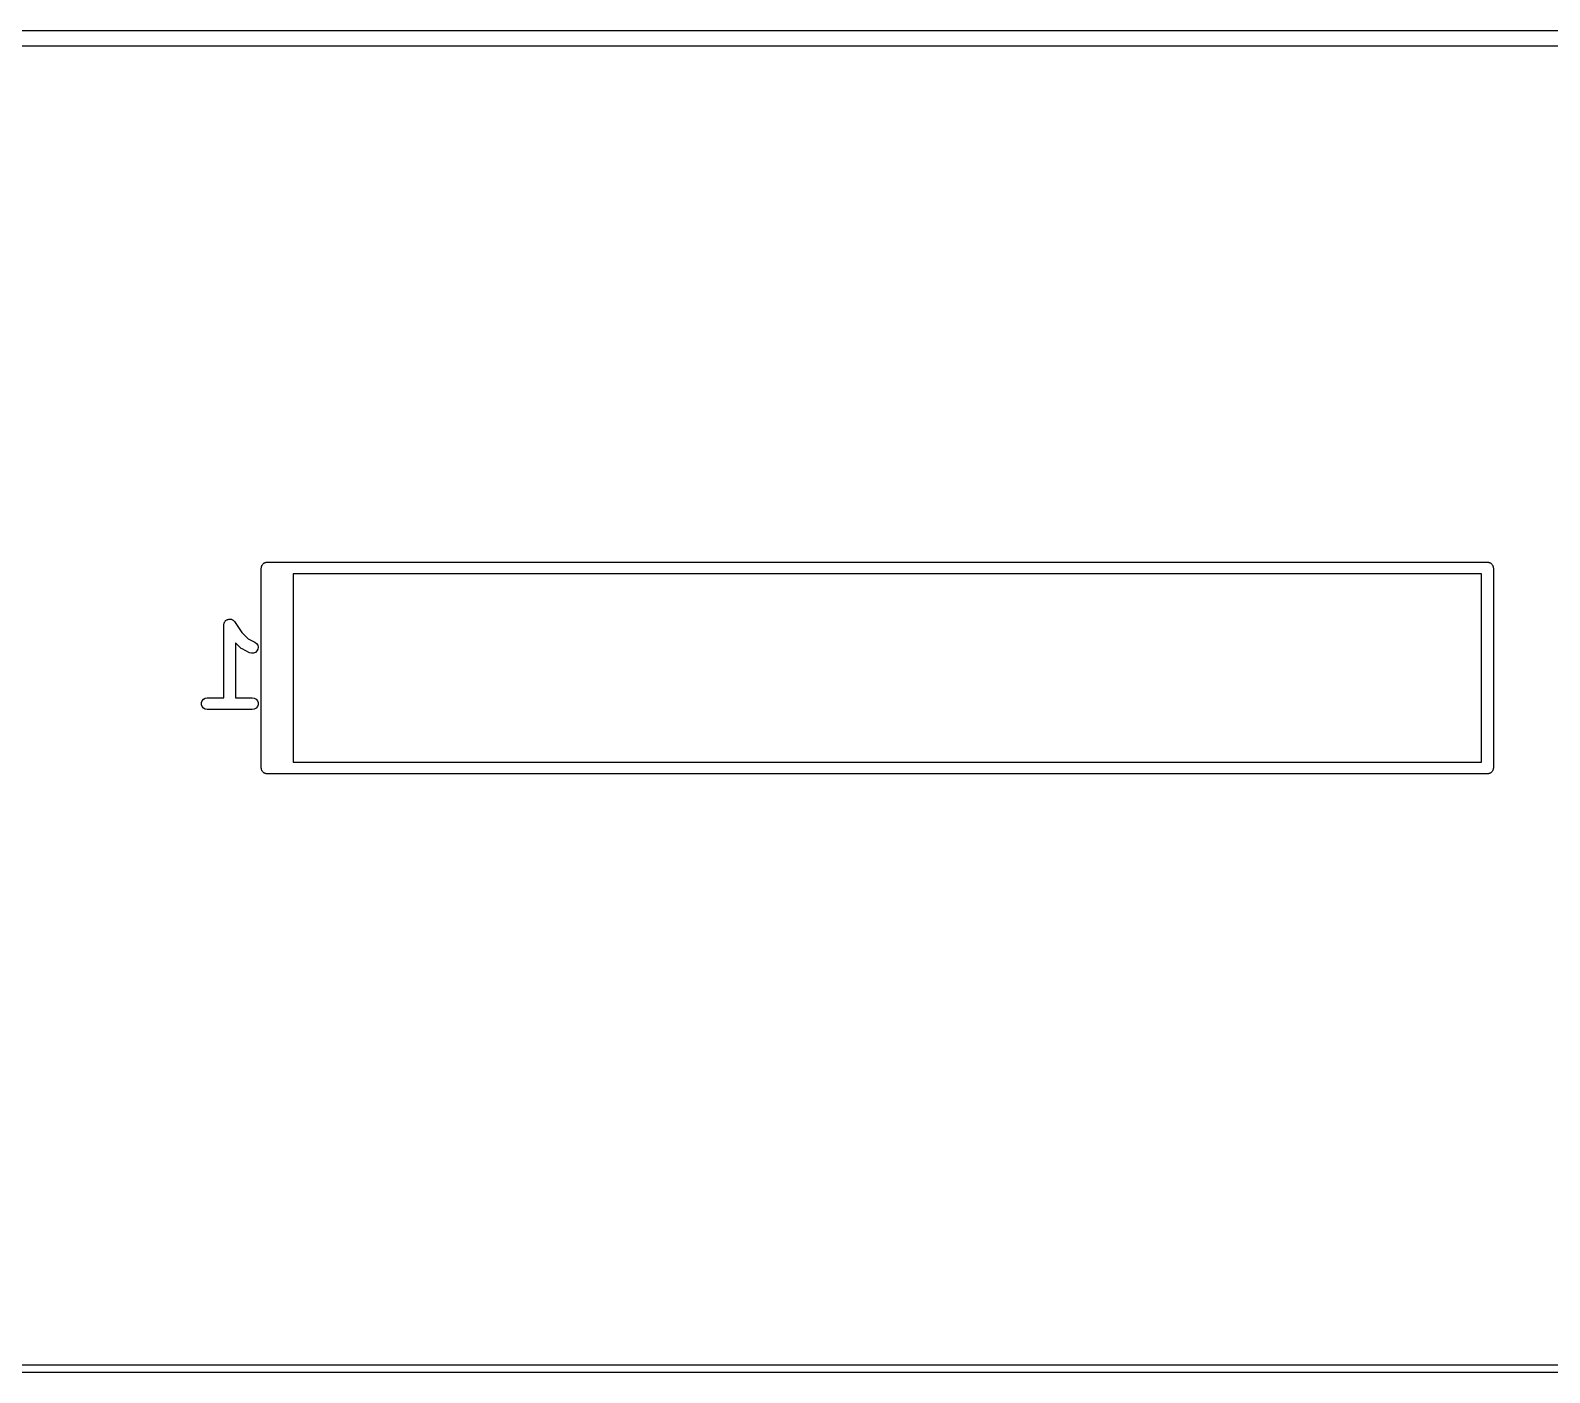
# Model space of a CAD drawing. Extents: x 100 to 214, y -112 to -50.
# Drawn here: x 162.67 to 181.96, y -66.95 to -49.9 of the extents above; entities that cross this region are included whole.
import ezdxf

# ---------------------------------------------------------------- set-up
doc = ezdxf.new("R2010")
doc.units = 0
doc.header["$MEASUREMENT"] = 0
doc.layers.add('BLACK', color=7, linetype='CONTINUOUS')

msp = doc.modelspace()

# ---------------------------------------------------------------- linework, layer by layer
at = {"layer": 'Black'}
for p, q in [((106, -49.9), (208, -49.9)), ((207.991, -50.1), (106.004, -50.1)), ((165.602, -56.717), (165.604, -56.7108)), ((165.604, -56.7108), (165.606, -56.7043)), ((165.606, -56.7043), (165.609, -56.6987)), ((165.609, -56.6987), (165.611, -56.6925)), ((165.611, -56.6925), (165.615, -56.6875)), ((165.615, -56.6875), (165.619, -56.6818)), ((165.619, -56.6818), (165.624, -56.6776)), ((165.624, -56.6776), (165.628, -56.6725)), ((165.628, -56.6725), (165.633, -56.6693)), ((165.633, -56.6693), (165.638, -56.665)), ((165.638, -56.665), (165.645, -56.6628)), ((165.645, -56.6628), (165.65, -56.6595)), ((165.65, -56.6595), (165.657, -56.6584)), ((165.657, -56.6584), (165.663, -56.6561)), ((165.663, -56.6561), (165.67, -56.6561)), ((165.67, -56.6561), (165.676, -56.655)), ((165.676, -56.655), (181.17, -56.655)), ((181.17, -56.655), (181.176, -56.6561)), ((181.176, -56.6561), (181.183, -56.6561)), ((181.183, -56.6561), (181.189, -56.6584)), ((181.189, -56.6584), (181.196, -56.6595)), ((181.196, -56.6595), (181.201, -56.6628)), ((181.201, -56.6628), (181.207, -56.665)), ((181.207, -56.665), (181.213, -56.6693)), ((181.213, -56.6693), (181.218, -56.6725)), ((181.218, -56.6725), (181.222, -56.6776)), ((181.222, -56.6776), (181.227, -56.6818)), ((181.227, -56.6818), (181.231, -56.6875)), ((181.231, -56.6875), (181.235, -56.6925)), ((181.235, -56.6925), (181.237, -56.6987)), ((181.237, -56.6987), (181.24, -56.7043)), ((181.24, -56.7043), (181.242, -56.7108)), ((181.242, -56.7108), (181.244, -56.717)), ((165.601, -56.73), (165.602, -56.7235)), ((165.601, -59.27), (165.601, -56.73)), ((165.602, -56.7235), (165.602, -56.717)), ((166.005, -56.805), (166.005, -59.195)), ((181.095, -56.805), (166.005, -56.805)), ((181.095, -59.195), (181.095, -56.805)), ((181.244, -56.717), (181.244, -56.7235)), ((181.244, -56.7235), (181.245, -56.73)), ((181.245, -56.73), (181.245, -59.27)), ((165.125, -57.4441), (165.128, -57.4355)), ((165.126, -57.4483), (165.125, -57.4441)), ((165.125, -57.4524), (165.126, -57.4483)), ((165.125, -58.3774), (165.125, -57.4524)), ((165.128, -57.4355), (165.13, -57.4267)), ((165.13, -57.4267), (165.132, -57.4231)), ((165.132, -57.4231), (165.133, -57.4191)), ((165.133, -57.4191), (165.138, -57.4119)), ((165.138, -57.4119), (165.143, -57.4042)), ((165.143, -57.4042), (165.146, -57.4015)), ((165.146, -57.4015), (165.148, -57.3981)), ((165.148, -57.3981), (165.156, -57.3932)), ((165.156, -57.3932), (165.162, -57.3874)), ((165.162, -57.3874), (165.166, -57.386)), ((165.166, -57.386), (165.17, -57.3837)), ((165.17, -57.3837), (165.179, -57.3816)), ((165.179, -57.3816), (165.187, -57.3785)), ((165.187, -57.3785), (165.191, -57.3785)), ((165.191, -57.3785), (165.195, -57.3775)), ((165.195, -57.3775), (165.204, -57.3785)), ((165.204, -57.3785), (165.213, -57.3785)), ((165.213, -57.3785), (165.217, -57.3799)), ((165.217, -57.3799), (165.221, -57.3804)), ((165.221, -57.3804), (165.229, -57.3844)), ((165.229, -57.3844), (165.237, -57.3874)), ((165.237, -57.3874), (165.241, -57.3901)), ((165.241, -57.3901), (165.244, -57.3919)), ((165.244, -57.3919), (165.251, -57.3984)), ((165.251, -57.3984), (165.257, -57.4042)), ((165.257, -57.4042), (165.26, -57.4078)), ((165.26, -57.4078), (165.262, -57.4108)), ((165.262, -57.4108), (165.354, -57.5475)), ((165.354, -57.5475), (165.435, -57.6288)), ((165.435, -57.6288), (165.519, -57.671)), ((165.519, -57.671), (165.54, -57.6865)), ((165.337, -57.7435), (165.275, -57.6811)), ((165.275, -57.6811), (165.275, -58.3774)), ((165.347, -57.7504), (165.337, -57.7435)), ((165.357, -57.7576), (165.347, -57.7504)), ((165.452, -57.8052), (165.357, -57.7576)), ((165.477, -57.8126), (165.452, -57.8052)), ((165.503, -57.811), (165.477, -57.8126)), ((165.527, -57.8007), (165.503, -57.811)), ((165.546, -57.7828), (165.527, -57.8007)), ((165.54, -57.6865), (165.555, -57.7083)), ((165.558, -57.7595), (165.546, -57.7828)), ((165.555, -57.7083), (165.561, -57.7336)), ((165.561, -57.7336), (165.558, -57.7595)), ((164.84, -58.4394), (164.849, -58.4149)), ((164.84, -58.4654), (164.84, -58.4394)), ((164.849, -58.4149), (164.866, -58.3949)), ((164.866, -58.3949), (164.889, -58.3819)), ((164.889, -58.3819), (164.914, -58.3774)), ((164.914, -58.3774), (165.125, -58.3774)), ((165.275, -58.3774), (165.486, -58.3774)), ((165.486, -58.3774), (165.511, -58.3819)), ((165.511, -58.3819), (165.534, -58.3949)), ((165.534, -58.3949), (165.551, -58.4149)), ((165.551, -58.4149), (165.56, -58.4394)), ((165.56, -58.4394), (165.56, -58.4654)), ((164.849, -58.4899), (164.84, -58.4654)), ((164.866, -58.5098), (164.849, -58.4899)), ((164.889, -58.5229), (164.866, -58.5098)), ((164.914, -58.5274), (164.889, -58.5229)), ((165.486, -58.5274), (164.914, -58.5274)), ((165.511, -58.5229), (165.486, -58.5274)), ((165.534, -58.5098), (165.511, -58.5229)), ((165.551, -58.4899), (165.534, -58.5098)), ((165.56, -58.4654), (165.551, -58.4899)), ((166.005, -59.195), (181.095, -59.195)), ((165.602, -59.2765), (165.601, -59.27)), ((165.602, -59.283), (165.602, -59.2765)), ((165.604, -59.2892), (165.602, -59.283)), ((165.606, -59.2957), (165.604, -59.2892)), ((165.609, -59.3013), (165.606, -59.2957)), ((165.611, -59.3075), (165.609, -59.3013)), ((165.615, -59.3125), (165.611, -59.3075)), ((165.619, -59.3182), (165.615, -59.3125)), ((165.624, -59.3224), (165.619, -59.3182)), ((165.628, -59.3275), (165.624, -59.3224)), ((165.633, -59.3307), (165.628, -59.3275)), ((165.638, -59.335), (165.633, -59.3307)), ((165.645, -59.3372), (165.638, -59.335)), ((165.65, -59.3405), (165.645, -59.3372)), ((165.657, -59.3416), (165.65, -59.3405)), ((165.663, -59.3439), (165.657, -59.3416)), ((165.67, -59.3439), (165.663, -59.3439)), ((165.676, -59.345), (165.67, -59.3439)), ((181.17, -59.345), (165.676, -59.345)), ((181.176, -59.3439), (181.17, -59.345)), ((181.183, -59.3439), (181.176, -59.3439)), ((181.189, -59.3416), (181.183, -59.3439)), ((181.196, -59.3405), (181.189, -59.3416)), ((181.201, -59.3372), (181.196, -59.3405)), ((181.207, -59.335), (181.201, -59.3372)), ((181.213, -59.3307), (181.207, -59.335)), ((181.218, -59.3275), (181.213, -59.3307)), ((181.222, -59.3224), (181.218, -59.3275)), ((181.227, -59.3182), (181.222, -59.3224)), ((181.231, -59.3125), (181.227, -59.3182)), ((181.235, -59.3075), (181.231, -59.3125)), ((181.237, -59.3013), (181.235, -59.3075)), ((181.24, -59.2957), (181.237, -59.3013)), ((181.242, -59.2892), (181.24, -59.2957)), ((181.244, -59.283), (181.242, -59.2892)), ((181.245, -59.27), (181.244, -59.2765)), ((181.244, -59.2765), (181.244, -59.283)), ((144, -66.85), (200, -66.85)), ((199.95, -66.95), (144.05, -66.95))]:
    msp.add_line(p, q, dxfattribs=at)

doc.saveas('drawing.dxf')
